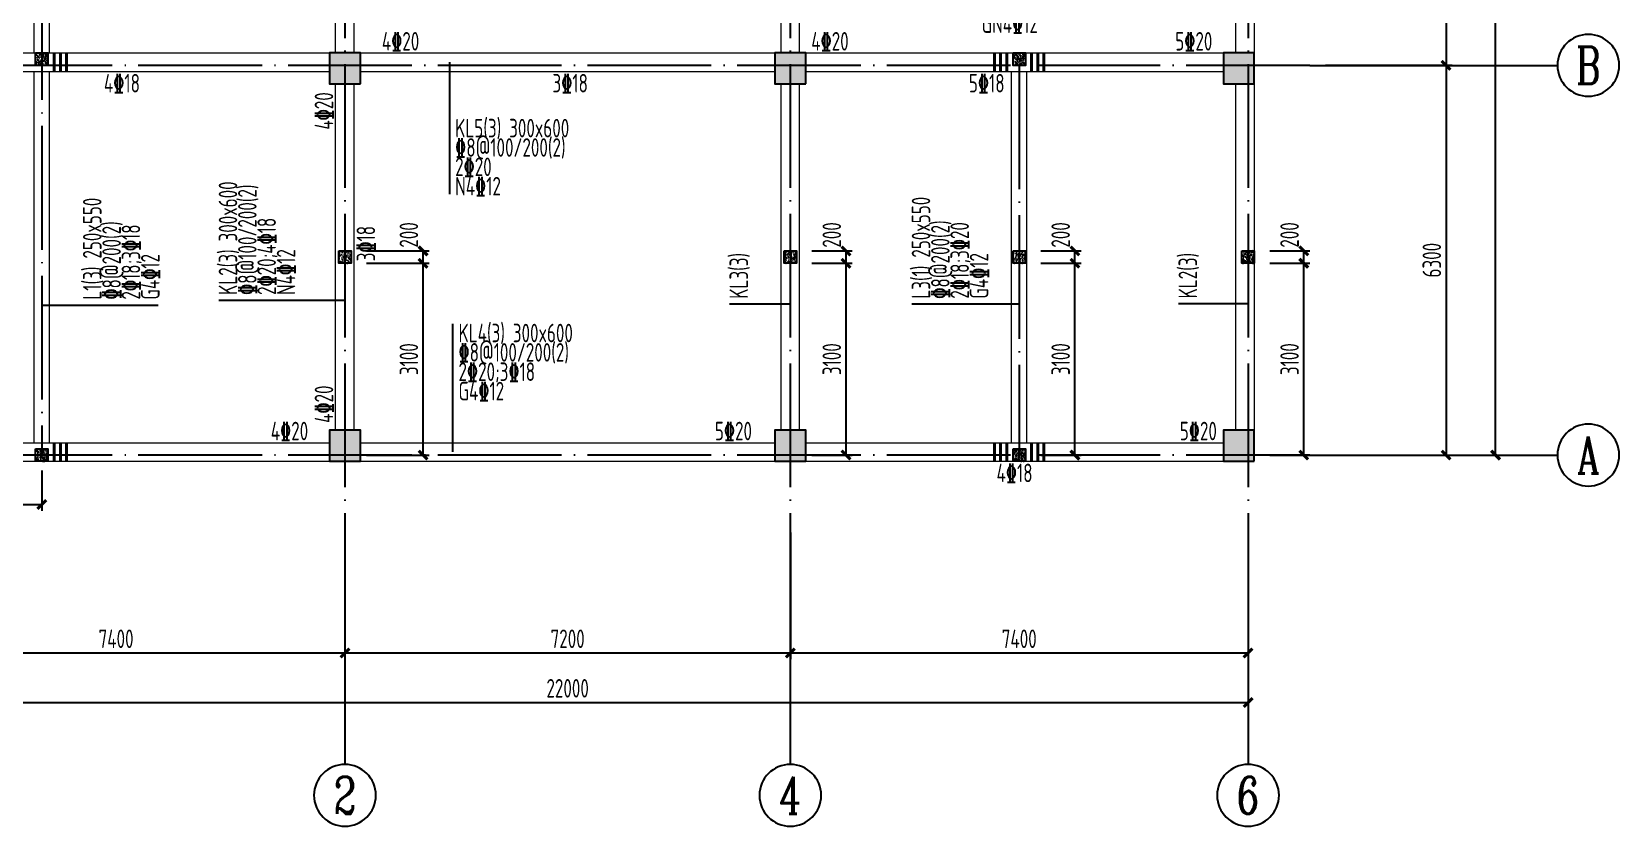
# Model space of a CAD drawing. Extents: x 9731685 to 18866768, y -962146 to 194094.
# Drawn here: x 9797236 to 9822899, y -140435 to -127592 of the extents above; entities that cross this region are included whole.
import ezdxf
from ezdxf.enums import TextEntityAlignment as Align

# ---------------------------------------------------------------- set-up
doc = ezdxf.new("R2010")
doc.units = 0
doc.header["$LTSCALE"] = 1000
doc.linetypes.add('DOTE', pattern=[2.42, 2, -0.2, 0.02, -0.2])
doc.layers.get('0').update_dxf_attribs({"linetype": 'CONTINUOUS'})
doc.layers.get('Defpoints').update_dxf_attribs({"linetype": 'CONTINUOUS'})
for name, color, linetype in [('AXIS', 1, 'DOTE'), ('AXIS_DIM', 3, 'CONTINUOUS'), ('AXIS_NUM', 7, 'CONTINUOUS'), ('COLU', 7, 'CONTINUOUS'), ('DIM', 3, 'CONTINUOUS'), ('TEXT', 7, 'CONTINUOUS'), ('柱涂实', 54, 'CONTINUOUS')]:
    doc.layers.add(name, color=color, linetype=linetype)
for name, color, linetype, lineweight in [('梁', 4, 'CONTINUOUS', 18), ('梁原位标注', 7, 'CONTINUOUS', 25), ('梁原位标注竖向', 7, 'CONTINUOUS', 25), ('梁集中标注', 2, 'CONTINUOUS', 25), ('梁集中标注竖向', 2, 'CONTINUOUS', 25), ('次梁箍筋', 1, 'CONTINUOUS', 40)]:
    doc.layers.add(name, color=color, linetype=linetype, lineweight=lineweight)
doc.styles.add('TSSD_Axis', font='Complex.shx', dxfattribs={"width": 0.7, "bigfont": 'hztxt.shx'})
doc.styles.add('TSSD_Dimension', font='Tssdeng.shx', dxfattribs={"width": 0.7, "bigfont": 'hztxt.shx'})
doc.styles.add('TSSD_Rein', font='Tssdeng.shx', dxfattribs={"width": 0.7, "bigfont": 'hztxt.shx'})
doc.dimstyles.new('TSSD_100_100$0', dxfattribs={"dimtxt": 300, "dimasz": 100, "dimexe": 100, "dimexo": 250, "dimgap": 80, "dimtad": 1, "dimdec": 0, "dimzin": 0, "dimdsep": 46, "dimtxsty": 'TSSD_Dimension', "dimblk1": 'ARCHTICK', "dimblk2": 'ARCHTICK', "dimsah": 1, "dimcen": 0, "dimclrd": 3, "dimclre": 256, "dimclrt": 7, "dimadec": 1, "dimazin": 0, "dimtfac": 1, "dimtdec": 0, "dimtix": 1, "dimtmove": 2, "dimatfit": 3, "dimldrblk": 'ARCHTICK', "dimfxl": 1, "dimtolj": 1, "dimtzin": 0, "dimarcsym": 0})

# ---------------------------------------------------------------- blocks, each defined once
blk = doc.blocks.new('ts_axno')
at = {"color": 0, "linetype": 'ByBlock', "lineweight": -2}
blk.add_circle((0, 0), 0.5, dxfattribs=at)
at = {"color": 0, "linetype": 'ByBlock', "lineweight": -2, "style": 'TSSD_Axis', "width": 0.7}
blk.add_attdef('A', text='', height=0.6, dxfattribs=at).set_placement((0, 0), align=Align.MIDDLE_CENTER)
blk = doc.blocks.new('_ArchTick')
at = {"color": 0, "linetype": 'ByBlock', "const_width": 0.5}
blk.add_lwpolyline([(-0.71, -0.71), (0.71, 0.71)], dxfattribs=at)
blk = doc.blocks.new('*D18')
at = {"layer": 'AXIS_DIM', "lineweight": -2}
for p, q in [((9809499, -135685), (9809499, -137735)), ((9816899, -135685), (9816899, -137735))]:
    blk.add_line(p, q, dxfattribs=at)
at = {"layer": 'AXIS_DIM', "color": 3, "lineweight": -2}
blk.add_line((9816899, -137635), (9809499, -137635), dxfattribs=at)
at = {"layer": 'Defpoints', "color": 0}
for p in [(9809499, -135435), (9816899, -135435), (9809499, -137635)]:
    blk.add_point(p, dxfattribs=at)
at = {"layer": 'AXIS_DIM', "color": 3, "lineweight": -2, "xscale": 100, "yscale": 100, "zscale": 100, "rotation": 180}
blk.add_blockref('_ArchTick', (9809499, -137635), dxfattribs=at)
at = {"layer": 'AXIS_DIM', "color": 3, "lineweight": -2, "xscale": 100, "yscale": 100, "zscale": 100}
blk.add_blockref('_ArchTick', (9816899, -137635), dxfattribs=at)
at = {"layer": 'AXIS_DIM', "color": 7, "insert": (9813199, -137405), "char_height": 300, "attachment_point": 5, "style": 'TSSD_Dimension'}
blk.add_mtext('\\A1;7400', dxfattribs=at)
blk = doc.blocks.new('*D19')
at = {"layer": 'AXIS_DIM', "lineweight": -2}
for p, q in [((9802299, -135685), (9802299, -137735)), ((9809499, -135685), (9809499, -137735))]:
    blk.add_line(p, q, dxfattribs=at)
at = {"layer": 'AXIS_DIM', "color": 3, "lineweight": -2}
blk.add_line((9809499, -137635), (9802299, -137635), dxfattribs=at)
at = {"layer": 'Defpoints', "color": 0}
for p in [(9802299, -135435), (9809499, -135435), (9802299, -137635)]:
    blk.add_point(p, dxfattribs=at)
at = {"layer": 'AXIS_DIM', "color": 3, "lineweight": -2, "xscale": 100, "yscale": 100, "zscale": 100, "rotation": 180}
blk.add_blockref('_ArchTick', (9802299, -137635), dxfattribs=at)
at = {"layer": 'AXIS_DIM', "color": 3, "lineweight": -2, "xscale": 100, "yscale": 100, "zscale": 100}
blk.add_blockref('_ArchTick', (9809499, -137635), dxfattribs=at)
at = {"layer": 'AXIS_DIM', "color": 7, "insert": (9805899, -137405), "char_height": 300, "attachment_point": 5, "style": 'TSSD_Dimension'}
blk.add_mtext('\\A1;7200', dxfattribs=at)
blk = doc.blocks.new('*D20')
at = {"layer": 'AXIS_DIM', "lineweight": -2}
for p, q in [((9794899, -135685), (9794899, -137735)), ((9802299, -135685), (9802299, -137735))]:
    blk.add_line(p, q, dxfattribs=at)
at = {"layer": 'AXIS_DIM', "color": 3, "lineweight": -2}
blk.add_line((9802299, -137635), (9794899, -137635), dxfattribs=at)
at = {"layer": 'Defpoints', "color": 0}
for p in [(9794899, -135435), (9802299, -135435), (9794899, -137635)]:
    blk.add_point(p, dxfattribs=at)
at = {"layer": 'AXIS_DIM', "color": 3, "lineweight": -2, "xscale": 100, "yscale": 100, "zscale": 100, "rotation": 180}
blk.add_blockref('_ArchTick', (9794899, -137635), dxfattribs=at)
at = {"layer": 'AXIS_DIM', "color": 3, "lineweight": -2, "xscale": 100, "yscale": 100, "zscale": 100}
blk.add_blockref('_ArchTick', (9802299, -137635), dxfattribs=at)
at = {"layer": 'AXIS_DIM', "color": 7, "insert": (9798599, -137405), "char_height": 300, "attachment_point": 5, "style": 'TSSD_Dimension'}
blk.add_mtext('\\A1;7400', dxfattribs=at)
blk = doc.blocks.new('*D21')
at = {"layer": 'AXIS_DIM', "lineweight": -2}
for p, q in [((9794899, -135685), (9794899, -138535)), ((9816899, -135685), (9816899, -138535))]:
    blk.add_line(p, q, dxfattribs=at)
at = {"layer": 'AXIS_DIM', "color": 3, "lineweight": -2}
blk.add_line((9794899, -138435), (9816899, -138435), dxfattribs=at)
at = {"layer": 'Defpoints', "color": 0}
for p in [(9794899, -135435), (9816899, -135435), (9816899, -138435)]:
    blk.add_point(p, dxfattribs=at)
at = {"layer": 'AXIS_DIM', "color": 3, "lineweight": -2, "xscale": 100, "yscale": 100, "zscale": 100, "rotation": 180}
blk.add_blockref('_ArchTick', (9794899, -138435), dxfattribs=at)
at = {"layer": 'AXIS_DIM', "color": 3, "lineweight": -2, "xscale": 100, "yscale": 100, "zscale": 100}
blk.add_blockref('_ArchTick', (9816899, -138435), dxfattribs=at)
at = {"layer": 'AXIS_DIM', "color": 7, "insert": (9805899, -138205), "char_height": 300, "attachment_point": 5, "style": 'TSSD_Dimension'}
blk.add_mtext('\\A1;22000', dxfattribs=at)
blk = doc.blocks.new('*D23')
at = {"layer": 'AXIS_DIM', "lineweight": -2}
for p, q in [((9818149, -125735), (9820199, -125735)), ((9818149, -128135), (9820199, -128135))]:
    blk.add_line(p, q, dxfattribs=at)
at = {"layer": 'AXIS_DIM', "color": 3, "lineweight": -2}
blk.add_line((9820099, -125735), (9820099, -128135), dxfattribs=at)
at = {"layer": 'Defpoints', "color": 0}
for p in [(9817899, -125735), (9817899, -128135), (9820099, -128135)]:
    blk.add_point(p, dxfattribs=at)
at = {"layer": 'AXIS_DIM', "color": 3, "lineweight": -2, "xscale": 100, "yscale": 100, "zscale": 100}
for p, rotation in [((9820099, -125735), 90), ((9820099, -128135), 270)]:
    blk.add_blockref('_ArchTick', p, dxfattribs=dict(at, rotation=rotation))
at = {"layer": 'AXIS_DIM', "color": 7, "insert": (9819869, -126935), "char_height": 300, "attachment_point": 5, "rotation": 90, "style": 'TSSD_Dimension'}
blk.add_mtext('\\A1;2400', dxfattribs=at)
blk = doc.blocks.new('*D24')
at = {"layer": 'AXIS_DIM', "lineweight": -2}
for p, q in [((9818149, -128135), (9820199, -128135)), ((9818149, -134435), (9820199, -134435))]:
    blk.add_line(p, q, dxfattribs=at)
at = {"layer": 'AXIS_DIM', "color": 3, "lineweight": -2}
blk.add_line((9820099, -128135), (9820099, -134435), dxfattribs=at)
at = {"layer": 'Defpoints', "color": 0}
for p in [(9817899, -128135), (9817899, -134435), (9820099, -134435)]:
    blk.add_point(p, dxfattribs=at)
at = {"layer": 'AXIS_DIM', "color": 3, "lineweight": -2, "xscale": 100, "yscale": 100, "zscale": 100}
for p, rotation in [((9820099, -128135), 90), ((9820099, -134435), 270)]:
    blk.add_blockref('_ArchTick', p, dxfattribs=dict(at, rotation=rotation))
at = {"layer": 'AXIS_DIM', "color": 7, "insert": (9819869, -131285), "char_height": 300, "attachment_point": 5, "rotation": 90, "style": 'TSSD_Dimension'}
blk.add_mtext('\\A1;6300', dxfattribs=at)
blk = doc.blocks.new('*D25')
at = {"layer": 'AXIS_DIM', "lineweight": -2}
for p, q in [((9818149, -119435), (9820999, -119435)), ((9818149, -134435), (9820999, -134435))]:
    blk.add_line(p, q, dxfattribs=at)
at = {"layer": 'AXIS_DIM', "color": 3, "lineweight": -2}
blk.add_line((9820899, -134435), (9820899, -119435), dxfattribs=at)
at = {"layer": 'Defpoints', "color": 0}
for p in [(9817899, -119435), (9820899, -119435), (9817899, -134435)]:
    blk.add_point(p, dxfattribs=at)
at = {"layer": 'AXIS_DIM', "color": 3, "lineweight": -2, "xscale": 100, "yscale": 100, "zscale": 100}
for p, rotation in [((9820899, -119435), 90), ((9820899, -134435), 270)]:
    blk.add_blockref('_ArchTick', p, dxfattribs=dict(at, rotation=rotation))
at = {"layer": 'AXIS_DIM', "color": 7, "insert": (9820669, -126935), "char_height": 300, "attachment_point": 5, "rotation": 90, "style": 'TSSD_Dimension'}
blk.add_mtext('\\A1;15000', dxfattribs=at)
blk = doc.blocks.new('*D134')
at = {"layer": 'Defpoints', "color": 0}
for p in [(9794899, -134435), (9797399, -134435), (9797399, -135235)]:
    blk.add_point(p, dxfattribs=at)
at = {"layer": 'DIM', "lineweight": -2}
for p, q in [((9794899, -134685), (9794899, -135335)), ((9797399, -134685), (9797399, -135335))]:
    blk.add_line(p, q, dxfattribs=at)
at = {"layer": 'DIM', "color": 3, "lineweight": -2}
blk.add_line((9794899, -135235), (9797399, -135235), dxfattribs=at)
at = {"layer": 'DIM', "color": 3, "lineweight": -2, "xscale": 100, "yscale": 100, "zscale": 100, "rotation": 180}
blk.add_blockref('_ArchTick', (9794899, -135235), dxfattribs=at)
at = {"layer": 'DIM', "color": 3, "lineweight": -2, "xscale": 100, "yscale": 100, "zscale": 100}
blk.add_blockref('_ArchTick', (9797399, -135235), dxfattribs=at)
at = {"layer": 'DIM', "color": 7, "insert": (9796149, -135005), "char_height": 300, "attachment_point": 5, "style": 'TSSD_Dimension'}
blk.add_mtext('\\A1;2500', dxfattribs=at)
blk = doc.blocks.new('GZ')
at = {"layer": 'TEXT'}
h = blk.add_hatch(dxfattribs=at)
h.set_pattern_fill('AR-CONC', color=6, scale=0.4, angle=180, style=0)
h.set_pattern_definition([(230, (3351996.74, 92641.444), (-72.873868, 6.375634), [7.62, -83.82]), (175, (3351996.74, 92641.44), (14.09713, -76.422657), [6.096, -67.056]), (280.451, (3351990.67, 92641.975), (-58.777, -70.046675), [6.476, -71.236]), (226.1842, (3351996.74, 92621.12), (-108.431616, 16.81693), [11.43, -125.73]), (276.6356, (3351987.7, 92622.52), (-94.961694, -98.970222), [9.714, -106.854]), (171.184, (3351996.74, 92621.12), (-94.96184, -98.970047), [9.144, -100.584]), (201, (3351986.58, 92626.204), (-60.645952, 40.906207), [7.62, -83.82]), (146, (3351986.58, 92626.2), (-24.720811, -73.675186), [6.096, -67.056]), (251.4514, (3351981.526, 92629.61), (-85.366596, -32.769143), [6.476, -71.236]), (217.5, (3351996.74, 92641.444), (-1.2354413, -33.8220155), [0, -66.2432, 0, -68.072, 0, -67.31]), (187.5, (3351996.74, 92641.444), (-26.727865, -40.07223), [0, -38.8112, 0, -64.7192, 0, -25.654]), (147.5, (3352019.397, 92641.444), (-54.236238, 2.2914976), [0, -25.4, 0, -79.248, 0, -105.156]), (137.5, (3352029.557, 92641.444), (-59.251673, -10.170596), [0, -33.02, 0, -52.6288, 0, -74.676])])
h.paths.add_polyline_path([(3162038, 237206), (3162238, 237206), (3162238, 237006), (3162038, 237006)])
at = {"color": 6}
blk.add_lwpolyline([(3162038, 237206), (3162238, 237206), (3162238, 237006), (3162038, 237006)], close=True, dxfattribs=at)
blk = doc.blocks.new('*D500')
at = {"layer": 'Defpoints', "color": 0}
for p in [(9809599, -131335), (9810399, -131335), (9809599, -134435)]:
    blk.add_point(p, dxfattribs=at)
at = {"layer": 'DIM', "lineweight": -2}
for p, q in [((9809849, -131335), (9810499, -131335)), ((9809849, -134435), (9810499, -134435))]:
    blk.add_line(p, q, dxfattribs=at)
at = {"layer": 'DIM', "color": 3, "lineweight": -2}
blk.add_line((9810399, -134435), (9810399, -131335), dxfattribs=at)
at = {"layer": 'DIM', "color": 3, "lineweight": -2, "xscale": 100, "yscale": 100, "zscale": 100}
for p, rotation in [((9810399, -131335), 90), ((9810399, -134435), 270)]:
    blk.add_blockref('_ArchTick', p, dxfattribs=dict(at, rotation=rotation))
at = {"layer": 'DIM', "color": 7, "insert": (9810169, -132885), "char_height": 300, "attachment_point": 5, "rotation": 90, "style": 'TSSD_Dimension'}
blk.add_mtext('\\A1;3100', dxfattribs=at)
blk = doc.blocks.new('*D501')
at = {"layer": 'Defpoints', "color": 0}
for p in [(9809599, -131135), (9810399, -131135), (9809599, -131335)]:
    blk.add_point(p, dxfattribs=at)
at = {"layer": 'DIM', "lineweight": -2}
for p, q in [((9809849, -131135), (9810499, -131135)), ((9809849, -131335), (9810499, -131335))]:
    blk.add_line(p, q, dxfattribs=at)
at = {"layer": 'DIM', "color": 3, "lineweight": -2}
blk.add_line((9810399, -131335), (9810399, -131135), dxfattribs=at)
at = {"layer": 'DIM', "color": 3, "lineweight": -2, "xscale": 100, "yscale": 100, "zscale": 100}
for p, rotation in [((9810399, -131135), 90), ((9810399, -131335), 270)]:
    blk.add_blockref('_ArchTick', p, dxfattribs=dict(at, rotation=rotation))
at = {"layer": 'DIM', "color": 7, "insert": (9810169, -130877), "char_height": 300, "attachment_point": 5, "rotation": 90, "style": 'TSSD_Dimension'}
blk.add_mtext('\\A1;200', dxfattribs=at)
blk = doc.blocks.new('*D502')
at = {"layer": 'Defpoints', "color": 0}
for p in [(9813299, -131335), (9814099, -131335), (9813299, -134435)]:
    blk.add_point(p, dxfattribs=at)
at = {"layer": 'DIM', "lineweight": -2}
for p, q in [((9813549, -131335), (9814199, -131335)), ((9813549, -134435), (9814199, -134435))]:
    blk.add_line(p, q, dxfattribs=at)
at = {"layer": 'DIM', "color": 3, "lineweight": -2}
blk.add_line((9814099, -134435), (9814099, -131335), dxfattribs=at)
at = {"layer": 'DIM', "color": 3, "lineweight": -2, "xscale": 100, "yscale": 100, "zscale": 100}
for p, rotation in [((9814099, -131335), 90), ((9814099, -134435), 270)]:
    blk.add_blockref('_ArchTick', p, dxfattribs=dict(at, rotation=rotation))
at = {"layer": 'DIM', "color": 7, "insert": (9813869, -132885), "char_height": 300, "attachment_point": 5, "rotation": 90, "style": 'TSSD_Dimension'}
blk.add_mtext('\\A1;3100', dxfattribs=at)
blk = doc.blocks.new('*D503')
at = {"layer": 'Defpoints', "color": 0}
for p in [(9813299, -131135), (9814099, -131135), (9813299, -131335)]:
    blk.add_point(p, dxfattribs=at)
at = {"layer": 'DIM', "lineweight": -2}
for p, q in [((9813549, -131135), (9814199, -131135)), ((9813549, -131335), (9814199, -131335))]:
    blk.add_line(p, q, dxfattribs=at)
at = {"layer": 'DIM', "color": 3, "lineweight": -2}
blk.add_line((9814099, -131335), (9814099, -131135), dxfattribs=at)
at = {"layer": 'DIM', "color": 3, "lineweight": -2, "xscale": 100, "yscale": 100, "zscale": 100}
for p, rotation in [((9814099, -131135), 90), ((9814099, -131335), 270)]:
    blk.add_blockref('_ArchTick', p, dxfattribs=dict(at, rotation=rotation))
at = {"layer": 'DIM', "color": 7, "insert": (9813869, -130877), "char_height": 300, "attachment_point": 5, "rotation": 90, "style": 'TSSD_Dimension'}
blk.add_mtext('\\A1;200', dxfattribs=at)
blk = doc.blocks.new('*D504')
at = {"layer": 'Defpoints', "color": 0}
for p in [(9816999, -131335), (9817799, -131335), (9816999, -134435)]:
    blk.add_point(p, dxfattribs=at)
at = {"layer": 'DIM', "lineweight": -2}
for p, q in [((9817249, -131335), (9817899, -131335)), ((9817249, -134435), (9817899, -134435))]:
    blk.add_line(p, q, dxfattribs=at)
at = {"layer": 'DIM', "color": 3, "lineweight": -2}
blk.add_line((9817799, -134435), (9817799, -131335), dxfattribs=at)
at = {"layer": 'DIM', "color": 3, "lineweight": -2, "xscale": 100, "yscale": 100, "zscale": 100}
for p, rotation in [((9817799, -131335), 90), ((9817799, -134435), 270)]:
    blk.add_blockref('_ArchTick', p, dxfattribs=dict(at, rotation=rotation))
at = {"layer": 'DIM', "color": 7, "insert": (9817569, -132885), "char_height": 300, "attachment_point": 5, "rotation": 90, "style": 'TSSD_Dimension'}
blk.add_mtext('\\A1;3100', dxfattribs=at)
blk = doc.blocks.new('*D505')
at = {"layer": 'Defpoints', "color": 0}
for p in [(9816999, -131135), (9817799, -131135), (9816999, -131335)]:
    blk.add_point(p, dxfattribs=at)
at = {"layer": 'DIM', "lineweight": -2}
for p, q in [((9817249, -131135), (9817899, -131135)), ((9817249, -131335), (9817899, -131335))]:
    blk.add_line(p, q, dxfattribs=at)
at = {"layer": 'DIM', "color": 3, "lineweight": -2}
blk.add_line((9817799, -131335), (9817799, -131135), dxfattribs=at)
at = {"layer": 'DIM', "color": 3, "lineweight": -2, "xscale": 100, "yscale": 100, "zscale": 100}
for p, rotation in [((9817799, -131135), 90), ((9817799, -131335), 270)]:
    blk.add_blockref('_ArchTick', p, dxfattribs=dict(at, rotation=rotation))
at = {"layer": 'DIM', "color": 7, "insert": (9817569, -130877), "char_height": 300, "attachment_point": 5, "rotation": 90, "style": 'TSSD_Dimension'}
blk.add_mtext('\\A1;200', dxfattribs=at)
blk = doc.blocks.new('*D506')
at = {"layer": 'Defpoints', "color": 0}
for p in [(9802399, -131335), (9803562, -131335), (9802399, -134435)]:
    blk.add_point(p, dxfattribs=at)
at = {"layer": 'DIM', "lineweight": -2}
for p, q in [((9802649, -131335), (9803662, -131335)), ((9802649, -134435), (9803662, -134435))]:
    blk.add_line(p, q, dxfattribs=at)
at = {"layer": 'DIM', "color": 3, "lineweight": -2}
blk.add_line((9803562, -134435), (9803562, -131335), dxfattribs=at)
at = {"layer": 'DIM', "color": 3, "lineweight": -2, "xscale": 100, "yscale": 100, "zscale": 100}
for p, rotation in [((9803562, -131335), 90), ((9803562, -134435), 270)]:
    blk.add_blockref('_ArchTick', p, dxfattribs=dict(at, rotation=rotation))
at = {"layer": 'DIM', "color": 7, "insert": (9803332, -132885), "char_height": 300, "attachment_point": 5, "rotation": 90, "style": 'TSSD_Dimension'}
blk.add_mtext('\\A1;3100', dxfattribs=at)
blk = doc.blocks.new('*D507')
at = {"layer": 'Defpoints', "color": 0}
for p in [(9802399, -131135), (9803562, -131135), (9802399, -131335)]:
    blk.add_point(p, dxfattribs=at)
at = {"layer": 'DIM', "lineweight": -2}
for p, q in [((9802649, -131135), (9803662, -131135)), ((9802649, -131335), (9803662, -131335))]:
    blk.add_line(p, q, dxfattribs=at)
at = {"layer": 'DIM', "color": 3, "lineweight": -2}
blk.add_line((9803562, -131335), (9803562, -131135), dxfattribs=at)
at = {"layer": 'DIM', "color": 3, "lineweight": -2, "xscale": 100, "yscale": 100, "zscale": 100}
for p, rotation in [((9803562, -131135), 90), ((9803562, -131335), 270)]:
    blk.add_blockref('_ArchTick', p, dxfattribs=dict(at, rotation=rotation))
at = {"layer": 'DIM', "color": 7, "insert": (9803332, -130877), "char_height": 300, "attachment_point": 5, "rotation": 90, "style": 'TSSD_Dimension'}
blk.add_mtext('\\A1;200', dxfattribs=at)

msp = doc.modelspace()

# ---------------------------------------------------------------- hatches: boundary and pattern name
at = {"layer": '柱涂实'}
for points in [[(9802548.5, -128435.1), (9802548.5, -127935.1), (9802048.5, -127935.1), (9802048.5, -128435.1)], [(9809748.5, -128435.1), (9809748.5, -127935.1), (9809248.5, -127935.1), (9809248.5, -128435.1)], [(9816998.5, -128435.1), (9816998.5, -127935.1), (9816498.5, -127935.1), (9816498.5, -128435.1)], [(9802548.5, -134535.1), (9802548.5, -134035.1), (9802048.5, -134035.1), (9802048.5, -134535.1)], [(9809748.5, -134535.1), (9809748.5, -134035.1), (9809248.5, -134035.1), (9809248.5, -134535.1)], [(9816998.5, -134535.1), (9816998.5, -134035.1), (9816498.5, -134035.1), (9816498.5, -134535.1)]]:
    msp.add_hatch(color=256, dxfattribs=at).paths.add_polyline_path(points)

# ---------------------------------------------------------------- linework, layer by layer
at = {"layer": 'AXIS'}
for p, q in [((9802298.5, -118435.1, 0), (9802298.5, -135435.1, 0)), ((9809498.5, -118435.1, 0), (9809498.5, -135435.1, 0)), ((9816898.5, -118435.1, 0), (9816898.5, -135435.1, 0)), ((9797398.5, -119435.1, 0), (9797398.5, -134435.1, 0)), ((9817898.5, -128135.1, 0), (9793898.5, -128135.1, 0)), ((9813198.5, -128135.1, 0), (9813198.5, -134435.1, 0)), ((9817898.5, -134435.1, 0), (9793898.5, -134435.1, 0))]:
    msp.add_line(p, q, dxfattribs=at)
at = {"layer": 'AXIS_NUM'}
for p, q in [((9817898.5, -128135.1, 0), (9821898.5, -128135.1, 0)), ((9817898.5, -134435.1, 0), (9821898.5, -134435.1, 0)), ((9802298.5, -135435.1, 0), (9802298.5, -139435.1, 0)), ((9809498.5, -135435.1, 0), (9809498.5, -139435.1, 0)), ((9816898.5, -135435.1, 0), (9816898.5, -139435.1, 0))]:
    msp.add_line(p, q, dxfattribs=at)
at = {"layer": 'COLU', "ltscale": 1}
for points in [[(9802548.5, -128435.1), (9802548.5, -127935.1), (9802048.5, -127935.1), (9802048.5, -128435.1)], [(9809748.5, -128435.1), (9809748.5, -127935.1), (9809248.5, -127935.1), (9809248.5, -128435.1)], [(9816998.5, -128435.1), (9816998.5, -127935.1), (9816498.5, -127935.1), (9816498.5, -128435.1)], [(9802548.5, -134535.1), (9802548.5, -134035.1), (9802048.5, -134035.1), (9802048.5, -134535.1)], [(9809748.5, -134535.1), (9809748.5, -134035.1), (9809248.5, -134035.1), (9809248.5, -134535.1)], [(9816998.5, -134535.1), (9816998.5, -134035.1), (9816498.5, -134035.1), (9816498.5, -134535.1)]]:
    msp.add_lwpolyline(points, close=True, dxfattribs=at)
at = {"layer": '柱涂实', "linetype": 'Continuous'}
for points in [[(9802548.5, -128435.1), (9802548.5, -127935.1), (9802048.5, -127935.1), (9802048.5, -128435.1)], [(9809748.5, -128435.1), (9809748.5, -127935.1), (9809248.5, -127935.1), (9809248.5, -128435.1)], [(9816998.5, -128435.1), (9816998.5, -127935.1), (9816498.5, -127935.1), (9816498.5, -128435.1)], [(9802548.5, -134535.1), (9802548.5, -134035.1), (9802048.5, -134035.1), (9802048.5, -134535.1)], [(9809748.5, -134535.1), (9809748.5, -134035.1), (9809248.5, -134035.1), (9809248.5, -134535.1)], [(9816998.5, -134535.1), (9816998.5, -134035.1), (9816498.5, -134035.1), (9816498.5, -134535.1)]]:
    msp.add_lwpolyline(points, close=True, dxfattribs=at)
at = {"layer": '梁', "ltscale": 1}
for p, q in [((9797273.5, -127935.1), (9797273.5, -125935.1)), ((9797523.5, -127935.1), (9797523.5, -125935.1)), ((9802148.5, -127935.1), (9802148.5, -125935.1)), ((9802448.5, -127935.1), (9802448.5, -125935.1)), ((9809348.5, -127935.1), (9809348.5, -125935.1)), ((9809648.5, -127935.1), (9809648.5, -125935.1)), ((9816698.5, -127935.1), (9816698.5, -125935.1)), ((9816998.5, -125935.1, 0), (9816998.5, -127935.1, 0)), ((9795298.5, -127935.1), (9802048.5, -127935.1)), ((9802548.5, -127935.1), (9809248.5, -127935.1)), ((9809748.5, -127935.1), (9816498.5, -127935.1)), ((9795298.5, -128235.1), (9802048.5, -128235.1)), ((9797273.5, -134235.1), (9797273.5, -128235.1)), ((9797523.5, -134235.1), (9797523.5, -128235.1)), ((9802548.5, -128235.1), (9809248.5, -128235.1)), ((9809748.5, -128235.1), (9816498.5, -128235.1)), ((9813073.5, -134235.1), (9813073.5, -128235.1)), ((9813323.5, -134235.1), (9813323.5, -128235.1)), ((9802148.5, -134035.1), (9802148.5, -128435.1)), ((9802448.5, -134035.1), (9802448.5, -128435.1)), ((9809348.5, -134035.1), (9809348.5, -128435.1)), ((9809648.5, -134035.1), (9809648.5, -128435.1)), ((9816698.5, -134035.1), (9816698.5, -128435.1)), ((9816998.5, -128435.1, 0), (9816998.5, -134035.1, 0)), ((9795298.5, -134235.1), (9802048.5, -134235.1)), ((9802548.5, -134235.1), (9809248.5, -134235.1)), ((9809748.5, -134235.1), (9816498.5, -134235.1)), ((9795298.5, -134535.1), (9802048.5, -134535.1)), ((9802548.5, -134535.1), (9809248.5, -134535.1)), ((9809748.5, -134535.1), (9816498.5, -134535.1))]:
    msp.add_line(p, q, dxfattribs=at)
at = {"layer": '梁集中标注', "linetype": 'Continuous', "ltscale": 1}
for p, q in [((9803991.3, -128085.1, 0), (9803991.3, -130215.7, 0)), ((9804045.7, -134385.1, 0), (9804045.7, -132312, 0))]:
    msp.add_line(p, q, dxfattribs=at)
at = {"layer": '梁集中标注竖向', "color": 21, "linetype": 'Continuous', "ltscale": 1}
for p, q in [((9797398.5, -132011.2, 0), (9799279.5, -132011.2, 0)), ((9813198.5, -131996.2, 0), (9811461.1, -131996.2, 0))]:
    msp.add_line(p, q, dxfattribs=at)
at = {"layer": '梁集中标注竖向', "linetype": 'Continuous', "ltscale": 1}
for p, q in [((9802298.5, -131935.6, 0), (9800258.1, -131935.6, 0)), ((9809498.5, -131997.7, 0), (9808515.7, -131997.7, 0)), ((9816898.5, -131992.4, 0), (9815774.6, -131992.4, 0))]:
    msp.add_line(p, q, dxfattribs=at)
at = {"layer": '次梁箍筋', "linetype": 'Continuous', "ltscale": 1}
for p, q in [((9797598.5, -127935.1), (9797598.5, -128235.1)), ((9797698.5, -127935.1), (9797698.5, -128235.1)), ((9797798.5, -127935.1), (9797798.5, -128235.1)), ((9812798.5, -127935.1), (9812798.5, -128235.1)), ((9812898.5, -127935.1), (9812898.5, -128235.1)), ((9812998.5, -127935.1), (9812998.5, -128235.1)), ((9813398.5, -127935.1), (9813398.5, -128235.1)), ((9813498.5, -127935.1), (9813498.5, -128235.1)), ((9813598.5, -127935.1), (9813598.5, -128235.1)), ((9797598.5, -134235.1), (9797598.5, -134535.1)), ((9797698.5, -134235.1), (9797698.5, -134535.1)), ((9797798.5, -134235.1), (9797798.5, -134535.1)), ((9812798.5, -134235.1), (9812798.5, -134535.1)), ((9812898.5, -134235.1), (9812898.5, -134535.1)), ((9812998.5, -134235.1), (9812998.5, -134535.1)), ((9813398.5, -134235.1), (9813398.5, -134535.1)), ((9813498.5, -134235.1), (9813498.5, -134535.1)), ((9813598.5, -134235.1), (9813598.5, -134535.1))]:
    msp.add_line(p, q, dxfattribs=at)

# ---------------------------------------------------------------- block references
at = {"color": 0}
for p in [(6635260.7, -365141.1, 0), (6651060.7, -365141.1, 0), (6640160.7, -368341.1, 0), (6647360.7, -368341.1, 0), (6651060.7, -368341.1, 0), (6654760.7, -368341.1, 0), (6635260.7, -371541.1, 0), (6651060.7, -371541.1, 0)]:
    msp.add_blockref('GZ', p, dxfattribs=at)
at = {"layer": 'AXIS_NUM'}
ref = msp.add_blockref('ts_axno', (9822398.5, -128135.1, 0), dxfattribs=dict(at, xscale=-1000, yscale=1000, zscale=1000))
ref.add_attrib('B', 'B', dxfattribs={"height": 600, "style": 'TSSD_Axis', "width": 0.7}).set_placement((9822398.5, -128135.1, 0), align=Align.MIDDLE_CENTER)
ref = msp.add_blockref('ts_axno', (9822398.5, -134435.1, 0), dxfattribs=dict(at, xscale=-1000, yscale=1000, zscale=1000))
ref.add_attrib('A', 'A', dxfattribs={"height": 600, "style": 'TSSD_Axis', "width": 0.7}).set_placement((9822398.5, -134435.1, 0), align=Align.MIDDLE_CENTER)
ref = msp.add_blockref('ts_axno', (9802298.5, -139935.1, 0), dxfattribs=dict(at, xscale=-1000, yscale=1000, zscale=1000, rotation=180))
ref.add_attrib('2', '2', dxfattribs={"height": 600, "style": 'TSSD_Axis', "width": 0.7}).set_placement((9802298.5, -139935.1, 0), align=Align.MIDDLE_CENTER)
ref = msp.add_blockref('ts_axno', (9809498.5, -139935.1, 0), dxfattribs=dict(at, xscale=-1000, yscale=1000, zscale=1000, rotation=180))
ref.add_attrib('4', '4', dxfattribs={"height": 600, "style": 'TSSD_Axis', "width": 0.7}).set_placement((9809498.5, -139935.1, 0), align=Align.MIDDLE_CENTER)
ref = msp.add_blockref('ts_axno', (9816898.5, -139935.1, 0), dxfattribs=dict(at, xscale=-1000, yscale=1000, zscale=1000, rotation=180))
ref.add_attrib('6', '6', dxfattribs={"height": 600, "style": 'TSSD_Axis', "width": 0.7}).set_placement((9816898.5, -139935.1, 0), align=Align.MIDDLE_CENTER)

# ---------------------------------------------------------------- texts
at = {"layer": '梁原位标注', "style": 'TSSD_Rein', "width": 0.7}
for p in [(9802896.1, -127896.3), (9809837.2, -127896.3)]:
    msp.add_text('4%%13220', height=300, dxfattribs=at).set_placement(p)
for s, p in [('5%%13220', (9816321, -127896.3)), ('4%%13220', (9801704.8, -134196.3)), ('5%%13220', (9808879, -134196.3)), ('5%%13220', (9816394.2, -134196.3))]:
    msp.add_text(s, height=300, dxfattribs=at).set_placement(p, align=Align.RIGHT)
for s, p in [('4%%13218', (9798694, -128273.8)), ('3%%13218', (9805940.3, -128273.8)), ('5%%13218', (9812673.6, -128273.8)), ('4%%13218', (9813123.5, -134573.8))]:
    msp.add_text(s, height=300, dxfattribs=at).set_placement(p, align=Align.TOP_CENTER)
at = {"layer": '梁原位标注竖向', "style": 'TSSD_Rein', "width": 0.7}
msp.add_text('4%%13220', height=300, rotation=90, dxfattribs=at).set_placement((9802109.8, -128570.1), align=Align.RIGHT)
msp.add_text('3%%13218', height=300, rotation=90, dxfattribs=at).set_placement((9802487.3, -131016.6), align=Align.TOP_CENTER)
msp.add_text('4%%13220', height=300, rotation=90, dxfattribs=at).set_placement((9802109.8, -133915))
at = {"layer": '梁集中标注', "style": 'TSSD_Rein', "width": 0.7}
for s, p in [('GN4%%13212', (9812590.5, -127612.1, 0)), ('KL5(3) 300x600', (9804080.3, -129300)), ('%%1328@100/200(2)', (9804080.3, -129612.9, 0)), ('2%%13220', (9804080.3, -129925.8, 0)), ('N4%%13212', (9804080.3, -130238.7, 0)), ('KL4(3) 300x600', (9804134.7, -132612)), ('%%1328@100/200(2)', (9804134.7, -132924.9, 0)), ('2%%13220;3%%13218', (9804134.7, -133237.8, 0)), ('G4%%13212', (9804134.7, -133550.7, 0))]:
    msp.add_text(s, height=300, dxfattribs=at).set_placement(p)
at = {"layer": '梁集中标注竖向', "style": 'TSSD_Rein', "width": 0.7}
for s, p in [('KL2(3) 300x600', (9800558.1, -131846.6, 0)), ('%%1328@100/200(2)', (9800871, -131846.6, 0)), ('2%%13220;4%%13218', (9801183.9, -131846.6, 0)), ('N4%%13212', (9801496.8, -131846.6)), ('KL3(3)', (9808815.7, -131908.7, 0)), ('KL2(3)', (9816074.6, -131903.4, 0))]:
    msp.add_text(s, height=300, rotation=90, dxfattribs=at).set_placement(p)
at = {"layer": '梁集中标注竖向', "color": 21, "style": 'TSSD_Rein', "width": 0.7}
for s, p in [('L1(3) 250x550', (9798363.9, -131922.2, 0)), ('L3(1) 250x550', (9811761.1, -131907.2, 0)), ('%%1328@200(2)', (9798676.8, -131922.2, 0)), ('2%%13218;3%%13218', (9798989.7, -131922.2, 0)), ('%%1328@200(2)', (9812074, -131907.2, 0)), ('2%%13218;3%%13220', (9812386.9, -131907.2, 0)), ('G4%%13212', (9799302.6, -131922.2, 0)), ('G4%%13212', (9812699.8, -131907.2, 0))]:
    msp.add_text(s, height=300, rotation=90, dxfattribs=at).set_placement(p)

# ---------------------------------------------------------------- dimensions: what is measured, and where the dimension line sits
at = {"layer": 'AXIS_DIM'}
for base, p1, p2, picture, middle in [((9820898.5, -119435.1, 0), (9817898.5, -134435.1, 0), (9817898.5, -119435.1, 0), '*D25', (9820668.5, -126935.1, 0)), ((9820098.5, -128135.1, 0), (9817898.5, -125735.1, 0), (9817898.5, -128135.1, 0), '*D23', (9819868.5, -126935.1, 0)), ((9820098.5, -134435.1, 0), (9817898.5, -128135.1, 0), (9817898.5, -134435.1, 0), '*D24', (9819868.5, -131285.1, 0))]:
    dim = msp.add_linear_dim(base=base, p1=p1, p2=p2, angle=90, dimstyle='TSSD_100_100$0', dxfattribs=at)
    dim.commit()
    dim.dimension.update_dxf_attribs({"geometry": picture, "text_midpoint": middle})
for base, p1, p2, picture, middle in [((9794898.5, -137635.1, 0), (9802298.5, -135435.1, 0), (9794898.5, -135435.1, 0), '*D20', (9798598.5, -137405.1, 0)), ((9816898.5, -138435.1, 0), (9794898.5, -135435.1, 0), (9816898.5, -135435.1, 0), '*D21', (9805898.5, -138205.1, 0)), ((9802298.5, -137635.1, 0), (9809498.5, -135435.1, 0), (9802298.5, -135435.1, 0), '*D19', (9805898.5, -137405.1, 0)), ((9809498.5, -137635.1, 0), (9816898.5, -135435.1, 0), (9809498.5, -135435.1, 0), '*D18', (9813198.5, -137405.1, 0))]:
    dim = msp.add_linear_dim(base=base, p1=p1, p2=p2, dimstyle='TSSD_100_100$0', dxfattribs=at)
    dim.commit()
    dim.dimension.update_dxf_attribs({"geometry": picture, "text_midpoint": middle})
at = {"layer": 'DIM'}
for base, p1, p2, picture, middle in [((9803562.4, -131135.1, 0), (9802398.5, -131335.1, 0), (9802398.5, -131135.1, 0), '*D507', (9803332.4, -130877, 0)), ((9810398.5, -131135.1, 0), (9809598.5, -131335.1, 0), (9809598.5, -131135.1, 0), '*D501', (9810168.5, -130877, 0)), ((9814098.5, -131135.1, 0), (9813298.5, -131335.1, 0), (9813298.5, -131135.1, 0), '*D503', (9813868.5, -130877, 0)), ((9817798.5, -131135.1, 0), (9816998.5, -131335.1, 0), (9816998.5, -131135.1, 0), '*D505', (9817568.5, -130877, 0))]:
    dim = msp.add_linear_dim(base=base, p1=p1, p2=p2, angle=90, dimstyle='TSSD_100_100$0', dxfattribs=at)
    dim.commit()
    dim.dimension.update_dxf_attribs({"geometry": picture, "text_midpoint": middle, "dimtype": 160})
for base, p1, p2, picture, middle in [((9803562.4, -131335.1, 0), (9802398.5, -134435.1, 0), (9802398.5, -131335.1, 0), '*D506', (9803332.4, -132885.1, 0)), ((9810398.5, -131335.1, 0), (9809598.5, -134435.1, 0), (9809598.5, -131335.1, 0), '*D500', (9810168.5, -132885.1, 0)), ((9814098.5, -131335.1, 0), (9813298.5, -134435.1, 0), (9813298.5, -131335.1, 0), '*D502', (9813868.5, -132885.1, 0)), ((9817798.5, -131335.1, 0), (9816998.5, -134435.1, 0), (9816998.5, -131335.1, 0), '*D504', (9817568.5, -132885.1, 0))]:
    dim = msp.add_linear_dim(base=base, p1=p1, p2=p2, angle=90, dimstyle='TSSD_100_100$0', dxfattribs=at)
    dim.commit()
    dim.dimension.update_dxf_attribs({"geometry": picture, "text_midpoint": middle})
dim = msp.add_linear_dim(base=(9797398.5, -135235.1, 0), p1=(9794898.5, -134435.1, 0), p2=(9797398.5, -134435.1, 0), dimstyle='TSSD_100_100$0', dxfattribs=at)
dim.commit()
dim.dimension.update_dxf_attribs({"geometry": '*D134', "text_midpoint": (9796148.5, -135005.1, 0)})

doc.saveas('drawing.dxf')
